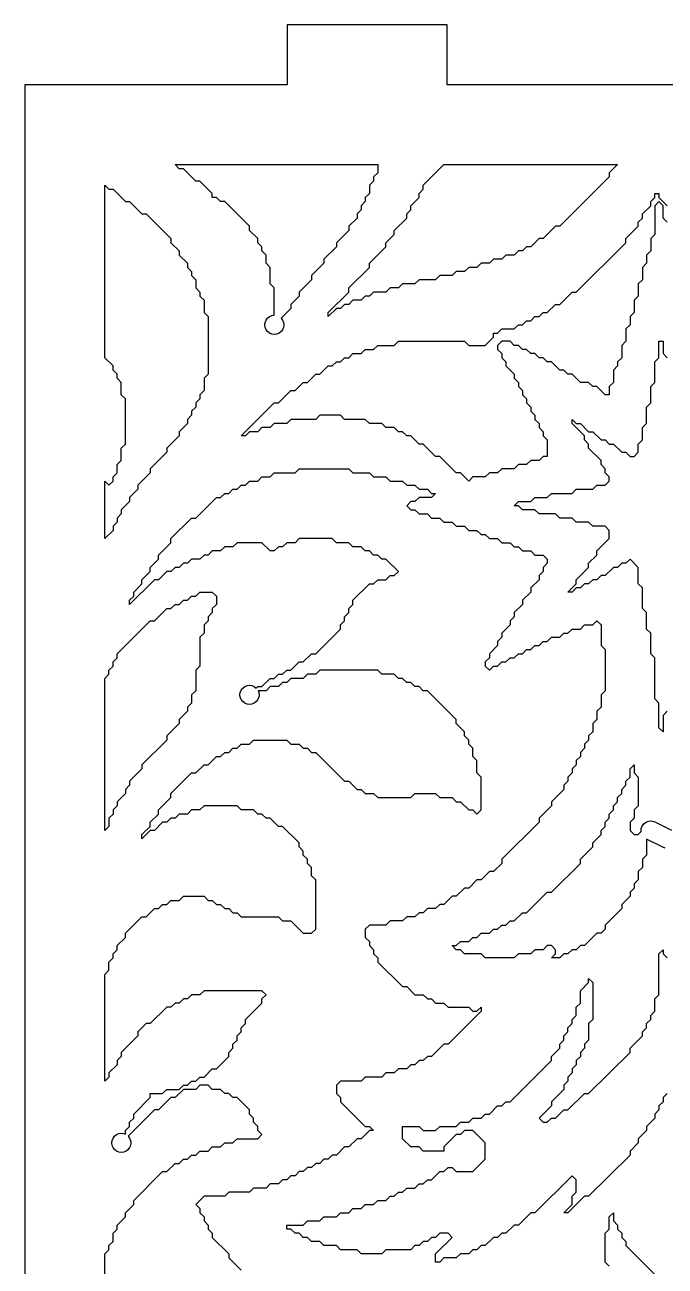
# Model space of a CAD drawing. Header units: millimetres. Extents: x 10 to 410, y 18 to 283.
# Drawn here: x 10 to 42, y 220.8 to 283 of the extents above; entities that cross this region are included whole.
import ezdxf

# ---------------------------------------------------------------- set-up
doc = ezdxf.new("R2010")
doc.units = ezdxf.units.MM
doc.layers.add('CUT', color=1, linetype='Continuous')

msp = doc.modelspace()

# ---------------------------------------------------------------- linework, layer by layer
at = {"layer": 'CUT'}
for points in [[(31.134, 160), (52.134, 160), (52.134, 157), (60.134, 157), (60.134, 160), (73.2679, 160), (73.2679, 280), (60.134, 280), (60.134, 283), (52.134, 283), (52.134, 280), (31.134, 280), (31.134, 283), (23.134, 283), (23.134, 280), (10, 280), (10, 160), (23.134, 160), (23.134, 157), (31.134, 157)], [(18.553913, 275.176471), (17.932925, 275.794118), (17.725929, 275.794118), (17.518933, 276), (27.66174, 276), (27.66174, 275.588235), (27.454744, 275.382353), (27.454744, 275.176471), (27.247748, 274.970588), (27.247748, 274.558824), (27.040752, 274.352941), (27.040752, 274.147059), (26.833756, 273.941176), (26.833756, 273.735294), (26.62676, 273.529412), (26.62676, 273.323529), (26.212768, 272.911765), (26.212768, 272.705882), (25.59178, 272.088235), (25.59178, 271.882353), (24.970791, 271.264706), (24.970791, 271.058824), (24.349803, 270.441176), (24.349803, 270.235294), (23.728815, 269.617647), (23.728815, 269.411765), (23.314823, 269), (23.314823, 268.794118), (22.827045, 268.308964), (22.902531, 268.210588), (22.950483, 268.094821), (22.966839, 267.970588), (22.950483, 267.846355), (22.902531, 267.730588), (22.82625, 267.631177), (22.726839, 267.554896), (22.611072, 267.506944), (22.486839, 267.490588), (22.362605, 267.506944), (22.246839, 267.554896), (22.147427, 267.631177), (22.071146, 267.730588), (22.023194, 267.846355), (22.006839, 267.970588), (22.023194, 268.094821), (22.071146, 268.210588), (22.147427, 268.309999), (22.246839, 268.38628), (22.362605, 268.434233), (22.486839, 268.450588), (22.486839, 269.823529), (22.279843, 270.029412), (22.279843, 270.852941), (22.072847, 271.058824), (22.072847, 271.470588), (21.86585, 271.676471), (21.86585, 271.882353), (21.658854, 272.088235), (21.658854, 272.294118), (21.244862, 272.705882), (21.244862, 272.911765), (20.002886, 274.147059), (19.79589, 274.147059), (19.588894, 274.352941), (19.381898, 274.352941), (19.381898, 274.558824), (18.760909, 275.176471)], [(34.49261, 271.470588), (34.078618, 271.470588), (33.871622, 271.264706), (33.45763, 271.264706), (33.250634, 271.058824), (32.836642, 271.058824), (32.629646, 270.852941), (32.215654, 270.852941), (32.008658, 270.647059), (31.594665, 270.647059), (31.387669, 270.441176), (30.766681, 270.441176), (30.559685, 270.235294), (29.731701, 270.235294), (29.524705, 270.029412), (28.903717, 270.029412), (28.696721, 269.823529), (28.282728, 269.823529), (28.075732, 269.617647), (27.454744, 269.617647), (27.247748, 269.411765), (27.040752, 269.411765), (26.833756, 269.205882), (26.419764, 269.205882), (26.212768, 269), (26.005772, 269), (25.798776, 268.794118), (25.59178, 268.794118), (25.177787, 268.382353), (25.177787, 268.588235), (26.212768, 269.617647), (26.212768, 269.823529), (27.247748, 270.852941), (27.247748, 271.058824), (28.075732, 271.882353), (28.075732, 272.088235), (28.489725, 272.5), (28.489725, 272.705882), (29.110713, 273.323529), (29.110713, 273.529412), (29.317709, 273.735294), (29.317709, 273.941176), (29.731701, 274.352941), (29.731701, 274.558824), (29.938697, 274.764706), (29.938697, 274.970588), (30.973677, 276), (39.667512, 276), (39.25352, 275.588235), (39.25352, 275.382353), (36.769567, 272.911765), (36.562571, 272.911765), (35.941583, 272.294118), (35.734587, 272.294118), (35.320595, 271.882353), (35.113599, 271.882353), (34.906603, 271.676471), (34.699606, 271.676471)], [(18.139921, 270.852941), (18.346917, 270.647059), (18.346917, 270.441176), (18.553913, 270.235294), (18.553913, 269.823529), (18.760909, 269.617647), (18.760909, 269.411765), (18.967906, 269.205882), (18.967906, 268.588235), (19.174902, 268.382353), (19.174902, 265.5), (18.967906, 265.294118), (18.967906, 264.676471), (18.760909, 264.470588), (18.760909, 264.264706), (18.553913, 264.058824), (18.553913, 263.852941), (18.346917, 263.647059), (18.346917, 263.441176), (18.139921, 263.235294), (18.139921, 263.029412), (17.725929, 262.617647), (17.725929, 262.411765), (17.104941, 261.794118), (17.104941, 261.588235), (16.276957, 260.764706), (16.276957, 260.558824), (15.655969, 259.941176), (15.655969, 259.735294), (15.241976, 259.323529), (15.241976, 259.117647), (14.827984, 258.705882), (14.827984, 258.5), (14.620988, 258.294118), (14.620988, 258.088235), (14.413992, 257.882353), (14.413992, 257.676471), (14, 257.264706), (14, 260.147059), (14.206996, 259.941176), (14.413992, 260.147059), (14.413992, 260.352941), (14.620988, 260.558824), (14.620988, 260.970588), (14.827984, 261.176471), (14.827984, 261.794118), (15.03498, 262), (15.03498, 264.264706), (14.827984, 264.470588), (14.827984, 265.088235), (14.620988, 265.294118), (14.620988, 265.5), (14.413992, 265.705882), (14.413992, 265.911765), (14, 266.323529), (14, 274.970588), (14.206996, 274.764706), (14.413992, 274.764706), (15.03498, 274.147059), (15.241976, 274.147059), (15.862965, 273.529412), (16.069961, 273.529412), (17.311937, 272.294118), (17.311937, 272.088235), (17.725929, 271.676471), (17.725929, 271.470588), (18.139921, 271.058824)], [(17.311937, 253.764706), (17.518933, 253.970588), (17.725929, 253.970588), (17.932925, 254.176471), (18.139921, 254.176471), (18.346917, 254.382353), (18.553913, 254.382353), (18.760909, 254.588235), (19.381898, 254.588235), (19.588894, 254.382353), (19.588894, 253.970588), (19.381898, 253.764706), (19.381898, 253.558824), (19.174902, 253.352941), (19.174902, 253.147059), (18.967906, 252.941176), (18.967906, 252.529412), (18.760909, 252.323529), (18.760909, 250.882353), (18.553913, 250.676471), (18.553913, 249.647059), (18.346917, 249.441176), (18.346917, 249.029412), (18.139921, 248.823529), (18.139921, 248.617647), (17.725929, 248.205882), (17.725929, 248), (17.104941, 247.382353), (17.104941, 247.176471), (15.862965, 245.941176), (15.862965, 245.735294), (15.241976, 245.117647), (15.241976, 244.911765), (15.03498, 244.705882), (15.03498, 244.5), (14.620988, 244.088235), (14.620988, 243.882353), (14.413992, 243.676471), (14.413992, 243.470588), (14.206996, 243.264706), (14.206996, 242.852941), (14, 242.647059), (14, 250.264706), (14.206996, 250.470588), (14.206996, 250.676471), (14.413992, 250.882353), (14.413992, 251.088235), (14.620988, 251.294118), (14.620988, 251.5), (16.276957, 253.147059), (16.483953, 253.147059), (17.104941, 253.764706)]]:
    msp.add_lwpolyline(points, close=True, dxfattribs=at)
for points in [[(42.151465, 273.117647), (41.944469, 273.323529), (41.944469, 273.941176), (41.737473, 274.147059), (41.530477, 273.941176), (41.530477, 272.5), (41.32348, 272.294118), (41.32348, 271.676471), (41.116484, 271.470588), (41.116484, 271.058824), (40.909488, 270.852941), (40.909488, 270.235294), (40.702492, 270.029412), (40.702492, 269.411765), (40.495496, 269.205882), (40.495496, 268.588235), (40.2885, 268.382353), (40.2885, 267.970588), (40.081504, 267.764706), (40.081504, 267.147059), (39.874508, 266.941176), (39.874508, 266.323529), (39.667512, 266.117647), (39.667512, 265.911765), (39.460516, 265.705882), (39.460516, 265.088235), (39.25352, 264.882353), (39.25352, 264.470588), (39.046524, 264.470588), (38.632532, 264.882353), (38.425536, 264.882353), (38.21854, 265.088235), (37.804547, 265.088235), (37.390555, 265.5), (37.183559, 265.5), (36.976563, 265.705882), (36.769567, 265.705882), (36.355575, 266.117647), (36.148579, 266.117647), (35.941583, 266.323529), (35.734587, 266.323529), (35.527591, 266.529412), (35.320595, 266.529412), (35.113599, 266.735294), (34.906603, 266.735294), (34.699606, 266.941176), (34.49261, 266.941176), (34.285614, 267.147059), (33.871622, 267.147059), (33.664626, 266.941176), (33.664626, 266.735294), (33.871622, 266.529412), (33.871622, 266.323529), (34.078618, 266.117647), (34.078618, 265.911765), (34.49261, 265.5), (34.49261, 265.294118), (34.699606, 265.088235), (34.699606, 264.882353), (34.906603, 264.676471), (34.906603, 264.470588), (35.113599, 264.264706), (35.113599, 264.058824), (35.320595, 263.852941), (35.320595, 263.647059), (35.527591, 263.441176), (35.527591, 263.235294), (35.734587, 263.029412), (35.734587, 262.823529), (35.941583, 262.617647), (35.941583, 262.411765), (36.148579, 262.205882), (36.148579, 261.382353), (35.941583, 261.382353), (35.734587, 261.176471), (35.320595, 261.176471), (35.113599, 260.970588), (34.699606, 260.970588), (34.49261, 260.764706), (33.871622, 260.764706), (33.664626, 260.558824), (33.250634, 260.558824), (33.043638, 260.352941), (32.42265, 260.352941), (32.215654, 260.147059), (31.801662, 260.558824), (31.594665, 260.558824), (30.766681, 261.382353), (30.559685, 261.382353), (29.938697, 262), (29.731701, 262), (29.317709, 262.411765), (29.110713, 262.411765), (28.903717, 262.617647), (28.696721, 262.617647), (28.489725, 262.823529), (28.075732, 262.823529), (27.868736, 263.029412), (27.247748, 263.029412), (27.040752, 263.235294), (26.005772, 263.235294), (25.798776, 263.441176), (24.763795, 263.441176), (24.556799, 263.235294), (23.314823, 263.235294), (23.107827, 263.029412), (22.486839, 263.029412), (22.279843, 262.823529), (21.86585, 262.823529), (21.658854, 262.617647), (21.244862, 262.617647), (21.037866, 262.411765), (20.83087, 262.411765), (22.486839, 264.058824), (22.693835, 264.058824), (23.314823, 264.676471), (23.521819, 264.676471), (23.935811, 265.088235), (24.142807, 265.088235), (24.556799, 265.5), (24.763795, 265.5), (25.177787, 265.911765), (25.384784, 265.911765), (25.59178, 266.117647), (25.798776, 266.117647), (26.005772, 266.323529), (26.212768, 266.323529), (26.419764, 266.529412), (26.833756, 266.529412), (27.040752, 266.735294), (27.454744, 266.735294), (27.66174, 266.941176), (28.489725, 266.941176), (28.696721, 267.147059), (32.008658, 267.147059), (32.215654, 266.941176), (33.043638, 266.941176), (33.45763, 267.352941), (33.45763, 267.558824), (33.664626, 267.558824), (33.871622, 267.764706), (34.49261, 267.764706), (34.699606, 267.970588), (34.906603, 267.970588), (35.113599, 268.176471), (35.320595, 268.176471), (35.527591, 268.382353), (35.734587, 268.382353), (35.941583, 268.588235), (36.148579, 268.588235), (36.562571, 269), (36.769567, 269), (37.390555, 269.617647), (37.597551, 269.617647), (40.081504, 272.088235), (40.081504, 272.294118), (40.702492, 272.911765), (40.702492, 273.117647), (40.909488, 273.323529), (40.909488, 273.529412), (41.32348, 273.941176), (41.32348, 274.147059), (41.530477, 274.352941), (41.530477, 274.558824), (41.737473, 274.558824), (41.737473, 274.352941), (42.151465, 273.941176)], [(42.151465, 248.617647), (41.944469, 248.411765), (41.944469, 247.588235), (41.737473, 247.794118), (41.737473, 249.029412), (41.530477, 249.235294), (41.530477, 251.294118), (41.32348, 251.5), (41.32348, 252.529412), (41.116484, 252.735294), (41.116484, 253.558824), (40.909488, 253.764706), (40.909488, 254.794118), (40.702492, 255), (40.702492, 255.823529), (40.2885, 256.235294), (40.081504, 256.029412), (39.874508, 256.029412), (39.667512, 255.823529), (39.460516, 255.823529), (39.046524, 255.411765), (38.839528, 255.411765), (38.632532, 255.205882), (38.425536, 255.205882), (38.21854, 255), (38.011543, 255), (37.804547, 254.794118), (37.597551, 254.794118), (37.390555, 254.588235), (37.183559, 254.588235), (37.597551, 255), (37.597551, 255.205882), (38.21854, 255.823529), (38.21854, 256.029412), (38.632532, 256.441176), (38.632532, 256.647059), (39.25352, 257.264706), (39.25352, 257.676471), (39.046524, 257.882353), (38.425536, 257.882353), (38.21854, 258.088235), (37.597551, 258.088235), (37.390555, 258.294118), (36.769567, 258.294118), (36.562571, 258.5), (35.734587, 258.5), (35.527591, 258.705882), (34.906603, 258.705882), (34.699606, 258.911765), (34.49261, 258.911765), (34.699606, 259.117647), (35.320595, 259.117647), (35.527591, 259.323529), (36.148579, 259.323529), (36.355575, 259.529412), (37.390555, 259.529412), (37.597551, 259.735294), (38.425536, 259.735294), (38.632532, 259.941176), (39.046524, 259.941176), (39.25352, 260.147059), (39.25352, 260.352941), (39.046524, 260.558824), (39.046524, 260.764706), (38.839528, 260.970588), (38.839528, 261.176471), (38.21854, 261.794118), (38.21854, 262), (38.011543, 262.205882), (38.011543, 262.411765), (37.390555, 263.029412), (37.390555, 263.235294), (37.597551, 263.029412), (37.804547, 263.029412), (38.21854, 262.617647), (38.425536, 262.617647), (38.839528, 262.205882), (39.046524, 262.205882), (39.25352, 262), (39.460516, 262), (39.874508, 261.588235), (40.081504, 261.588235), (40.2885, 261.382353), (40.495496, 261.382353), (40.702492, 261.588235), (40.702492, 262), (40.909488, 262.205882), (40.909488, 262.823529), (41.116484, 263.029412), (41.116484, 263.852941), (41.32348, 264.058824), (41.32348, 264.882353), (41.530477, 265.088235), (41.530477, 266.117647), (41.737473, 266.323529), (41.737473, 267.147059), (41.944469, 267.147059), (41.944469, 266.529412), (42.151465, 266.323529)], [(14, 204.764706), (14, 221.441176), (14.206996, 221.647059), (14.206996, 221.852941), (14.413992, 222.058824), (14.413992, 222.470588), (14.620988, 222.676471), (14.620988, 222.882353), (15.03498, 223.294118), (15.03498, 223.5), (15.448972, 223.911765), (15.448972, 224.117647), (16.897945, 225.558824), (17.104941, 225.558824), (17.518933, 225.970588), (17.725929, 225.970588), (17.932925, 226.176471), (18.139921, 226.176471), (18.346917, 226.382353), (18.553913, 226.382353), (18.760909, 226.588235), (19.174902, 226.588235), (19.381898, 226.794118), (19.79589, 226.794118), (20.002886, 227), (20.416878, 227), (20.623874, 227.205882), (21.658854, 227.205882), (21.86585, 227.411765), (21.658854, 227.617647), (21.658854, 227.823529), (21.451858, 228.029412), (21.451858, 228.235294), (21.244862, 228.441176), (21.244862, 228.647059), (20.623874, 229.264706), (20.416878, 229.264706), (20.209882, 229.470588), (20.002886, 229.470588), (19.79589, 229.676471), (19.381898, 229.676471), (19.174902, 229.882353), (18.760909, 229.882353), (18.553913, 229.676471), (17.932925, 229.676471), (17.518933, 229.264706), (17.311937, 229.264706), (16.690949, 228.647059), (16.483953, 228.647059), (15.16819, 227.338376), (15.243676, 227.24), (15.291629, 227.124233), (15.307984, 227), (15.291629, 226.875767), (15.243676, 226.76), (15.167396, 226.660589), (15.067984, 226.584308), (14.952217, 226.536356), (14.827984, 226.52), (14.703751, 226.536356), (14.587984, 226.584308), (14.488573, 226.660589), (14.412292, 226.76), (14.36434, 226.875767), (14.347984, 227), (14.36434, 227.124233), (14.412292, 227.24), (14.488573, 227.339411), (14.587984, 227.415692), (14.703751, 227.463644), (14.827984, 227.48), (14.952217, 227.463644), (15.03498, 227.429363), (15.03498, 227.617647), (15.241976, 227.823529), (15.241976, 228.029412), (15.448972, 228.235294), (15.448972, 228.441176), (16.276957, 229.264706), (16.276957, 229.470588), (16.897945, 229.470588), (17.104941, 229.676471), (17.725929, 229.676471), (17.932925, 229.882353), (18.139921, 229.882353), (18.346917, 230.088235), (18.553913, 230.088235), (18.760909, 230.294118), (18.967906, 230.294118), (19.381898, 230.705882), (19.588894, 230.705882), (20.209882, 231.323529), (20.209882, 231.529412), (20.416878, 231.735294), (20.416878, 231.941176), (20.623874, 232.147059), (20.623874, 232.352941), (20.83087, 232.558824), (20.83087, 232.764706), (21.037866, 232.970588), (21.037866, 233.176471), (21.86585, 234), (21.86585, 234.205882), (22.072847, 234.411765), (21.86585, 234.617647), (18.967906, 234.617647), (18.760909, 234.411765), (18.346917, 234.411765), (18.139921, 234.205882), (17.932925, 234.205882), (17.725929, 234), (17.518933, 234), (17.311937, 233.794118), (17.104941, 233.794118), (16.276957, 232.970588), (16.069961, 232.970588), (15.655969, 232.558824), (15.655969, 232.352941), (14.827984, 231.529412), (14.827984, 231.323529), (14.620988, 231.117647), (14.620988, 230.911765), (14.206996, 230.5), (14.206996, 230.294118), (14, 230.088235), (14, 235.441176), (14.206996, 235.647059), (14.206996, 236.058824), (14.413992, 236.264706), (14.413992, 236.470588), (14.620988, 236.676471), (14.620988, 236.882353), (15.03498, 237.294118), (15.03498, 237.5), (15.862965, 238.323529), (16.069961, 238.323529), (16.483953, 238.735294), (16.690949, 238.735294), (16.897945, 238.941176), (17.104941, 238.941176), (17.311937, 239.147059), (17.725929, 239.147059), (17.932925, 239.352941), (18.967906, 239.352941), (19.174902, 239.147059), (19.381898, 239.147059), (19.588894, 238.941176), (19.79589, 238.941176), (20.002886, 238.735294), (20.209882, 238.735294), (20.416878, 238.529412), (20.623874, 238.529412), (20.83087, 238.323529), (22.693835, 238.323529), (22.900831, 238.117647), (23.314823, 238.117647), (23.935811, 237.5), (24.349803, 237.5), (24.556799, 237.705882), (24.556799, 240.176471), (24.349803, 240.382353), (24.349803, 240.794118), (24.142807, 241), (24.142807, 241.205882), (23.935811, 241.411765), (23.935811, 241.617647), (23.728815, 241.823529), (23.728815, 242.029412), (22.900831, 242.852941), (22.693835, 242.852941), (22.279843, 243.264706), (22.072847, 243.264706), (21.86585, 243.470588), (21.658854, 243.470588), (21.451858, 243.676471), (20.83087, 243.676471), (20.623874, 243.882353), (18.967906, 243.882353), (18.760909, 243.676471), (18.346917, 243.676471), (18.139921, 243.470588), (17.725929, 243.470588), (17.518933, 243.264706), (17.311937, 243.264706), (17.104941, 243.058824), (16.897945, 243.058824), (16.483953, 242.647059), (16.276957, 242.647059), (15.862965, 242.235294), (15.862965, 242.441176), (16.276957, 242.852941), (16.276957, 243.058824), (16.690949, 243.470588), (16.690949, 243.676471), (17.311937, 244.294118), (17.311937, 244.5), (18.346917, 245.529412), (18.553913, 245.529412), (18.967906, 245.941176), (19.174902, 245.941176), (19.588894, 246.352941), (19.79589, 246.352941), (20.002886, 246.558824), (20.209882, 246.558824), (20.416878, 246.764706), (20.623874, 246.764706), (20.83087, 246.970588), (21.244862, 246.970588), (21.451858, 247.176471), (23.107827, 247.176471), (23.314823, 246.970588), (23.728815, 246.970588), (23.935811, 246.764706), (24.142807, 246.764706), (24.349803, 246.558824), (24.556799, 246.558824), (26.005772, 245.117647), (26.212768, 245.117647), (26.62676, 244.705882), (26.833756, 244.705882), (27.040752, 244.5), (27.454744, 244.5), (27.66174, 244.294118), (29.317709, 244.294118), (29.524705, 244.5), (30.559685, 244.5), (30.766681, 244.294118), (31.387669, 244.294118), (31.594665, 244.088235), (31.801662, 244.088235), (32.215654, 243.676471), (32.42265, 243.676471), (32.629646, 243.470588), (32.836642, 243.676471), (32.836642, 245.323529), (32.629646, 245.529412), (32.629646, 246.147059), (32.42265, 246.352941), (32.42265, 246.764706), (32.215654, 246.970588), (32.215654, 247.176471), (32.008658, 247.382353), (32.008658, 247.588235), (31.594665, 248), (31.594665, 248.205882), (30.145693, 249.647059), (29.938697, 249.647059), (29.731701, 249.852941), (29.524705, 249.852941), (29.317709, 250.058824), (29.110713, 250.058824), (28.903717, 250.264706), (28.696721, 250.264706), (28.489725, 250.470588), (27.868736, 250.470588), (27.66174, 250.676471), (24.763795, 250.676471), (24.556799, 250.470588), (24.142807, 250.470588), (23.935811, 250.264706), (23.314823, 250.264706), (23.107827, 250.058824), (22.900831, 250.058824), (22.693835, 249.852941), (22.279843, 249.852941), (22.072847, 249.647059), (21.674686, 249.647059), (21.708507, 249.56541), (21.724862, 249.441176), (21.708507, 249.316943), (21.660554, 249.201176), (21.584274, 249.101765), (21.484862, 249.025484), (21.369095, 248.977532), (21.244862, 248.961176), (21.120629, 248.977532), (21.004862, 249.025484), (20.905451, 249.101765), (20.82917, 249.201176), (20.781218, 249.316943), (20.764862, 249.441176), (20.781218, 249.56541), (20.82917, 249.681176), (20.905451, 249.780588), (21.004862, 249.856869), (21.120629, 249.904821), (21.244862, 249.921176), (21.369095, 249.904821), (21.484862, 249.856869), (21.584274, 249.780588), (21.585068, 249.779552), (21.658854, 249.852941), (21.86585, 249.852941), (22.279843, 250.264706), (22.486839, 250.264706), (22.693835, 250.470588), (22.900831, 250.470588), (23.107827, 250.676471), (23.314823, 250.676471), (23.728815, 251.088235), (23.935811, 251.088235), (24.349803, 251.5), (24.556799, 251.5), (25.798776, 252.735294), (25.798776, 252.941176), (26.005772, 253.147059), (26.005772, 253.352941), (26.212768, 253.558824), (26.212768, 253.764706), (26.419764, 253.970588), (26.419764, 254.176471), (27.247748, 255), (27.454744, 255), (27.66174, 255.205882), (28.075732, 255.205882), (28.282728, 255.411765), (28.489725, 255.411765), (28.696721, 255.617647), (28.075732, 256.235294), (27.868736, 256.235294), (27.66174, 256.441176), (27.454744, 256.441176), (27.247748, 256.647059), (27.040752, 256.647059), (26.833756, 256.852941), (26.419764, 256.852941), (26.212768, 257.058824), (25.59178, 257.058824), (25.384784, 257.264706), (23.728815, 257.264706), (23.521819, 257.058824), (23.107827, 257.058824), (22.900831, 256.852941), (22.693835, 256.852941), (22.486839, 256.647059), (22.279843, 256.647059), (21.86585, 257.058824), (20.623874, 257.058824), (20.416878, 256.852941), (20.002886, 256.852941), (19.79589, 256.647059), (19.381898, 256.647059), (19.174902, 256.441176), (18.967906, 256.441176), (18.760909, 256.235294), (18.346917, 256.235294), (18.139921, 256.029412), (17.932925, 256.029412), (17.725929, 255.823529), (17.518933, 255.823529), (17.311937, 255.617647), (17.104941, 255.617647), (16.690949, 255.205882), (16.483953, 255.205882), (15.241976, 253.970588), (15.241976, 254.176471), (15.448972, 254.382353), (15.448972, 254.588235), (15.862965, 255), (15.862965, 255.205882), (16.276957, 255.617647), (16.276957, 255.823529), (16.690949, 256.235294), (16.690949, 256.441176), (17.311937, 257.058824), (17.311937, 257.264706), (18.346917, 258.294118), (18.553913, 258.294118), (19.588894, 259.323529), (19.79589, 259.323529), (20.002886, 259.529412), (20.209882, 259.529412), (20.416878, 259.735294), (20.623874, 259.735294), (20.83087, 259.941176), (21.037866, 259.941176), (21.244862, 260.147059), (21.658854, 260.147059), (21.86585, 260.352941), (22.279843, 260.352941), (22.486839, 260.558824), (23.521819, 260.558824), (23.728815, 260.764706), (26.212768, 260.764706), (26.419764, 260.558824), (27.247748, 260.558824), (27.454744, 260.352941), (28.075732, 260.352941), (28.282728, 260.147059), (28.903717, 260.147059), (29.110713, 259.941176), (29.524705, 259.941176), (29.731701, 259.735294), (30.145693, 259.735294), (30.352689, 259.529412), (30.559685, 259.529412), (30.352689, 259.323529), (29.731701, 259.323529), (29.524705, 259.117647), (29.317709, 259.117647), (29.110713, 258.911765), (29.317709, 258.705882), (29.524705, 258.705882), (29.731701, 258.5), (30.145693, 258.5), (30.352689, 258.294118), (30.766681, 258.294118), (30.973677, 258.088235), (31.387669, 258.088235), (31.594665, 257.882353), (32.008658, 257.882353), (32.215654, 257.676471), (32.629646, 257.676471), (32.836642, 257.470588), (33.043638, 257.470588), (33.250634, 257.264706), (33.664626, 257.264706), (33.871622, 257.058824), (34.285614, 257.058824), (34.49261, 256.852941), (34.699606, 256.852941), (34.906603, 256.647059), (35.320595, 256.647059), (35.527591, 256.441176), (35.941583, 256.441176), (36.148579, 256.235294), (36.148579, 256.029412), (35.941583, 255.823529), (35.941583, 255.617647), (35.734587, 255.411765), (35.734587, 255.205882), (35.320595, 254.794118), (35.320595, 254.588235), (34.906603, 254.176471), (34.906603, 253.970588), (34.49261, 253.558824), (34.49261, 253.352941), (34.285614, 253.147059), (34.285614, 252.941176), (33.871622, 252.529412), (33.871622, 252.323529), (33.664626, 252.117647), (33.664626, 251.911765), (33.250634, 251.5), (33.250634, 251.294118), (33.043638, 251.088235), (33.043638, 250.882353), (33.250634, 250.676471), (33.45763, 250.882353), (33.664626, 250.882353), (33.871622, 251.088235), (34.078618, 251.088235), (34.285614, 251.294118), (34.49261, 251.294118), (34.699606, 251.5), (34.906603, 251.5), (35.113599, 251.705882), (35.320595, 251.705882), (35.527591, 251.911765), (35.734587, 251.911765), (35.941583, 252.117647), (36.148579, 252.117647), (36.355575, 252.323529), (36.769567, 252.323529), (36.976563, 252.529412), (37.183559, 252.529412), (37.390555, 252.735294), (37.804547, 252.735294), (38.011543, 252.941176), (38.425536, 252.941176), (38.632532, 253.147059), (38.839528, 252.941176), (38.839528, 251.911765), (39.046524, 251.705882), (39.046524, 249.647059), (38.839528, 249.441176), (38.839528, 248.823529), (38.632532, 248.617647), (38.632532, 248.205882), (38.425536, 248), (38.425536, 247.588235), (38.21854, 247.382353), (38.21854, 247.176471), (38.011543, 246.970588), (38.011543, 246.764706), (37.804547, 246.558824), (37.804547, 246.352941), (37.597551, 246.147059), (37.597551, 245.941176), (37.390555, 245.735294), (37.390555, 245.529412), (37.183559, 245.323529), (37.183559, 245.117647), (36.976563, 244.911765), (36.976563, 244.705882), (36.355575, 244.088235), (36.355575, 243.882353), (35.734587, 243.264706), (35.734587, 243.058824), (33.871622, 241.205882), (33.871622, 241), (33.45763, 240.588235), (33.250634, 240.588235), (32.836642, 240.176471), (32.629646, 240.176471), (32.215654, 239.764706), (32.008658, 239.764706), (31.594665, 239.352941), (31.387669, 239.352941), (30.973677, 238.941176), (30.766681, 238.941176), (30.559685, 238.735294), (30.145693, 238.735294), (29.938697, 238.529412), (29.731701, 238.529412), (29.524705, 238.323529), (29.110713, 238.323529), (28.903717, 238.117647), (28.282728, 238.117647), (28.075732, 237.911765), (27.247748, 237.911765), (27.040752, 237.705882), (27.040752, 237.294118), (27.247748, 237.088235), (27.247748, 236.882353), (27.454744, 236.676471), (27.454744, 236.470588), (27.66174, 236.264706), (27.66174, 236.058824), (28.903717, 234.823529), (29.110713, 234.823529), (29.524705, 234.411765), (29.938697, 234.411765), (30.145693, 234.205882), (30.352689, 234.205882), (30.559685, 234), (30.973677, 234), (31.180673, 233.794118), (32.215654, 233.794118), (32.42265, 233.588235), (32.629646, 233.588235), (32.836642, 233.794118), (32.836642, 233.588235), (31.180673, 231.941176), (30.973677, 231.941176), (30.352689, 231.323529), (30.145693, 231.323529), (29.938697, 231.117647), (29.731701, 231.117647), (29.524705, 230.911765), (29.317709, 230.911765), (29.110713, 230.705882), (28.696721, 230.705882), (28.489725, 230.5), (28.075732, 230.5), (27.868736, 230.294118), (27.040752, 230.294118), (26.833756, 230.088235), (25.798776, 230.088235), (25.59178, 229.882353), (25.59178, 229.470588), (25.798776, 229.264706), (25.798776, 229.058824), (27.040752, 227.823529), (27.247748, 227.823529), (27.454744, 227.617647), (27.247748, 227.617647), (26.833756, 227.205882), (26.62676, 227.205882), (26.212768, 226.794118), (26.005772, 226.794118), (25.59178, 226.382353), (25.384784, 226.382353), (25.177787, 226.176471), (24.970791, 226.176471), (24.763795, 225.970588), (24.556799, 225.970588), (24.349803, 225.764706), (24.142807, 225.764706), (23.935811, 225.558824), (23.728815, 225.558824), (23.521819, 225.352941), (23.314823, 225.352941), (23.107827, 225.147059), (22.900831, 225.147059), (22.693835, 224.941176), (22.279843, 224.941176), (22.072847, 224.735294), (21.451858, 224.735294), (21.244862, 224.529412), (20.209882, 224.529412), (20.002886, 224.323529), (18.967906, 224.323529), (18.553913, 223.911765), (18.760909, 223.705882), (18.760909, 223.5), (18.967906, 223.294118), (18.967906, 223.088235), (19.174902, 222.882353), (19.174902, 222.676471), (19.381898, 222.470588), (19.381898, 222.264706), (20.209882, 221.441176), (20.209882, 221.235294), (20.83087, 220.617647)], [(42.056248, 241.764833), (41.937728, 241.805508), (41.116484, 242.21392), (41.116484, 241.411765), (40.909488, 241.205882), (40.909488, 240.794118), (40.702492, 240.588235), (40.702492, 240.176471), (40.495496, 239.970588), (40.495496, 239.764706), (40.2885, 239.558824), (40.2885, 239.352941), (39.874508, 238.941176), (39.874508, 238.735294), (39.046524, 237.911765), (39.046524, 237.705882), (38.839528, 237.5), (38.632532, 237.5), (38.011543, 236.882353), (37.804547, 236.882353), (37.597551, 236.676471), (37.390555, 236.676471), (37.183559, 236.470588), (36.976563, 236.470588), (36.769567, 236.264706), (36.355575, 236.264706), (36.562571, 236.470588), (36.562571, 236.676471), (36.355575, 236.882353), (36.148579, 236.882353), (35.941583, 236.676471), (35.527591, 236.676471), (35.320595, 236.470588), (34.699606, 236.470588), (34.49261, 236.264706), (33.043638, 236.264706), (32.836642, 236.470588), (32.008658, 236.470588), (31.801662, 236.676471), (31.594665, 236.676471), (31.387669, 236.882353), (31.594665, 236.882353), (31.801662, 237.088235), (32.215654, 237.088235), (32.42265, 237.294118), (32.629646, 237.294118), (32.836642, 237.5), (33.250634, 237.5), (33.45763, 237.705882), (33.664626, 237.705882), (33.871622, 237.911765), (34.078618, 237.911765), (34.285614, 238.117647), (34.49261, 238.117647), (34.906603, 238.529412), (35.113599, 238.529412), (36.148579, 239.558824), (36.355575, 239.558824), (37.804547, 241), (37.804547, 241.205882), (38.425536, 241.823529), (38.425536, 242.029412), (38.839528, 242.441176), (38.839528, 242.647059), (39.046524, 242.852941), (39.046524, 243.058824), (39.25352, 243.264706), (39.25352, 243.470588), (39.460516, 243.676471), (39.460516, 243.882353), (39.667512, 244.088235), (39.667512, 244.294118), (39.874508, 244.5), (39.874508, 244.705882), (40.081504, 244.911765), (40.081504, 245.117647), (40.2885, 245.323529), (40.2885, 245.735294), (40.495496, 245.941176), (40.495496, 245.529412), (40.702492, 245.323529), (40.702492, 243.882353), (40.495496, 243.676471), (40.495496, 243.264706), (40.2885, 243.058824), (40.2885, 242.647059), (40.495496, 242.441176), (40.702492, 242.441176), (40.850123, 242.588013), (40.844406, 242.617267), (40.853019, 242.742276), (40.893694, 242.860796), (40.963658, 242.96475), (41.058143, 243.047054), (41.17071, 243.102099), (41.293689, 243.126133), (41.418698, 243.11752), (41.537218, 243.076845), (42.365202, 242.665081)], [(42.151465, 229.470588), (41.944469, 229.264706), (41.944469, 229.058824), (41.737473, 228.852941), (41.737473, 228.647059), (41.530477, 228.441176), (41.530477, 228.235294), (41.116484, 227.823529), (41.116484, 227.617647), (40.702492, 227.205882), (40.702492, 227), (40.2885, 226.588235), (40.2885, 226.382353), (38.21854, 224.323529), (38.011543, 224.323529), (37.183559, 223.5), (36.976563, 223.5), (37.390555, 223.911765), (37.390555, 224.323529), (37.597551, 224.529412), (37.597551, 225.147059), (37.390555, 225.352941), (35.527591, 223.5), (35.320595, 223.5), (34.699606, 222.882353), (34.49261, 222.882353), (34.078618, 222.470588), (33.871622, 222.470588), (33.664626, 222.264706), (33.45763, 222.264706), (33.043638, 221.852941), (32.836642, 221.852941), (32.629646, 221.647059), (32.42265, 221.647059), (32.215654, 221.441176), (31.801662, 221.441176), (31.594665, 221.235294), (30.973677, 221.235294), (30.766681, 221.029412), (30.559685, 221.029412), (30.559685, 221.441176), (31.387669, 222.264706), (31.180673, 222.470588), (30.766681, 222.470588), (30.559685, 222.264706), (30.352689, 222.264706), (30.145693, 222.058824), (29.938697, 222.058824), (29.731701, 221.852941), (29.524705, 221.852941), (29.317709, 221.647059), (28.075732, 221.647059), (27.868736, 221.441176), (26.833756, 221.441176), (26.62676, 221.647059), (25.798776, 221.647059), (25.59178, 221.852941), (24.970791, 221.852941), (24.763795, 222.058824), (24.349803, 222.058824), (24.142807, 222.264706), (23.935811, 222.264706), (23.728815, 222.470588), (23.521819, 222.470588), (23.314823, 222.676471), (23.107827, 222.676471), (23.107827, 222.882353), (23.935811, 222.882353), (24.142807, 223.088235), (24.763795, 223.088235), (24.970791, 223.294118), (25.59178, 223.294118), (25.798776, 223.5), (26.212768, 223.5), (26.419764, 223.705882), (26.833756, 223.705882), (27.040752, 223.911765), (27.454744, 223.911765), (27.66174, 224.117647), (28.075732, 224.117647), (28.282728, 224.323529), (28.489725, 224.323529), (28.696721, 224.529412), (28.903717, 224.529412), (29.110713, 224.735294), (29.524705, 224.735294), (29.731701, 224.941176), (29.938697, 224.941176), (30.145693, 225.147059), (30.352689, 225.147059), (30.766681, 225.558824), (30.973677, 225.558824), (31.180673, 225.764706), (31.387669, 225.764706), (31.594665, 225.558824), (32.42265, 225.558824), (33.043638, 226.176471), (33.043638, 227), (32.42265, 227.617647), (32.008658, 227.617647), (31.801662, 227.411765), (31.594665, 227.411765), (30.973677, 226.794118), (30.973677, 226.588235), (29.938697, 226.588235), (29.731701, 226.794118), (29.317709, 226.794118), (28.903717, 227.205882), (28.903717, 227.823529), (29.731701, 227.823529), (29.938697, 227.617647), (30.559685, 227.617647), (30.766681, 227.823529), (31.594665, 227.823529), (31.801662, 228.029412), (32.215654, 228.029412), (32.42265, 228.235294), (32.836642, 228.235294), (33.043638, 228.441176), (33.250634, 228.441176), (33.664626, 228.852941), (33.871622, 228.852941), (34.078618, 229.058824), (34.285614, 229.058824), (36.355575, 231.117647), (36.355575, 231.323529), (36.769567, 231.735294), (36.769567, 231.941176), (36.976563, 232.147059), (36.976563, 232.352941), (37.183559, 232.558824), (37.183559, 232.764706), (37.390555, 232.970588), (37.390555, 233.176471), (37.597551, 233.382353), (37.597551, 233.794118), (37.804547, 234), (37.804547, 234.617647), (38.21854, 235.029412), (38.21854, 235.235294), (38.425536, 235.029412), (38.425536, 233.176471), (38.21854, 232.970588), (38.21854, 232.147059), (38.011543, 231.941176), (38.011543, 231.735294), (37.804547, 231.529412), (37.804547, 231.323529), (37.597551, 231.117647), (37.597551, 230.911765), (37.390555, 230.705882), (37.390555, 230.5), (37.183559, 230.294118), (37.183559, 230.088235), (36.976563, 229.882353), (36.976563, 229.676471), (36.355575, 229.058824), (36.355575, 228.852941), (35.734587, 228.235294), (35.941583, 228.029412), (36.148579, 228.029412), (36.355575, 228.235294), (36.562571, 228.235294), (36.976563, 228.647059), (37.183559, 228.647059), (38.011543, 229.470588), (38.21854, 229.470588), (40.2885, 231.529412), (40.2885, 231.735294), (40.909488, 232.352941), (40.909488, 232.558824), (41.116484, 232.764706), (41.116484, 232.970588), (41.32348, 233.176471), (41.32348, 233.382353), (41.530477, 233.588235), (41.530477, 234.205882), (41.737473, 234.411765), (41.737473, 236.470588), (41.944469, 236.676471), (41.944469, 236.470588), (42.151465, 236.264706)], [(39.25352, 220.823529), (39.046524, 221.029412), (39.046524, 222.470588), (39.25352, 222.676471), (39.25352, 223.294118), (39.460516, 223.5), (39.460516, 223.088235), (39.667512, 222.882353), (39.667512, 222.676471), (39.874508, 222.470588), (39.874508, 222.264706), (40.081504, 222.058824), (40.081504, 221.852941), (41.530477, 220.411765)]]:
    msp.add_lwpolyline(points, dxfattribs=at)

doc.saveas('drawing.dxf')
